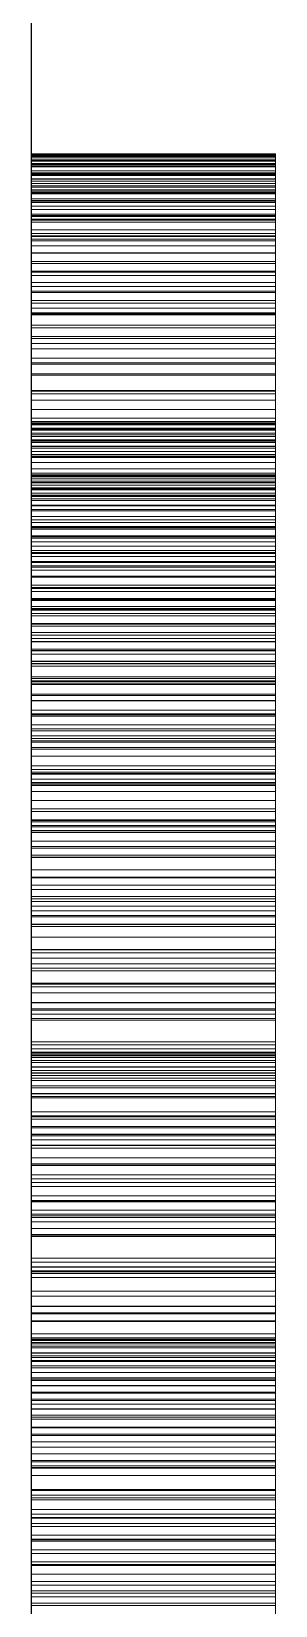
# Paper-space layout '01_三视图' of a CAD drawing. Header units: millimetres. Extents: x 8 to 451, y 8 to 289.
# Drawn here: x 20 to 20.4, y 187.825 to 190.4 of the extents above; entities that cross this region are included whole.
import ezdxf

# ---------------------------------------------------------------- set-up
doc = ezdxf.new("R2010")
doc.units = ezdxf.units.MM
doc.linetypes.add('WP_HIDDEN', pattern=[2.3, 1.5, -0.8])
doc.layers.add('HIDDEN', color=7, linetype='WP_HIDDEN', lineweight=13)
doc.layers.add('VISIBLE', color=7, linetype='CONTINUOUS', lineweight=25)

psp = doc.layouts.new('01_三视图')

# ---------------------------------------------------------------- linework, layer by layer
at = {"layer": 'HIDDEN'}
for points in [[(20, 190.2), (20, 190.1987)], [(20, 190.1988), (20, 190.2)], [(20, 190.2), (20, 190.1978)], [(20, 190.1961), (20, 190.2)], [(20, 190.2), (20.4, 190.2)], [(20, 190.195), (20, 190.1988)], [(20, 190.1988), (20.4, 190.1988)], [(20, 190.1987), (20, 190.1946)], [(20, 190.1987), (20.4, 190.1987)], [(20, 190.1978), (20, 190.1913)], [(20, 190.1978), (20.4, 190.1978)], [(20, 190.1842), (20, 190.1961)], [(20, 190.1961), (20.4, 190.1961)], [(20, 190.1888), (20, 190.195)], [(20, 190.195), (20.4, 190.195)], [(20, 190.1946), (20, 190.1879)], [(20, 190.1946), (20.4, 190.1946)], [(20, 190.1913), (20, 190.1804)], [(20, 190.1913), (20.4, 190.1913)], [(20, 190.1801), (20, 190.1888)], [(20, 190.1888), (20.4, 190.1888)], [(20, 190.1879), (20, 190.1785)], [(20, 190.1879), (20.4, 190.1879)], [(20.4, 190.1987), (20.4, 190.2)], [(20.4, 190.2), (20.4, 190.1988)], [(20.4, 190.2), (20.4, 190.1961)], [(20.4, 190.1978), (20.4, 190.2)], [(20.4, 190.1988), (20.4, 190.195)], [(20.4, 190.1946), (20.4, 190.1987)], [(20.4, 190.1913), (20.4, 190.1978)], [(20.4, 190.1961), (20.4, 190.1842)], [(20.4, 190.195), (20.4, 190.1888)], [(20.4, 190.1879), (20.4, 190.1946)], [(20.4, 190.1804), (20.4, 190.1913)], [(20.4, 190.1888), (20.4, 190.1801)], [(20.4, 190.1785), (20.4, 190.1879)], [(20, 190.1645), (20, 190.1842)], [(20, 190.1842), (20.4, 190.1842)], [(20, 190.1824), (20, 187.3901)], [(20, 190.1824), (20, 185.8735)], [(20, 187.4136), (20, 190.1824)], [(20, 190.1824), (20, 188.0015)], [(20, 187.2725), (20, 190.1824)], [(20, 190.1824), (20, 187.3578)], [(20, 190.1824), (20, 190.1798)], [(20, 190.1824), (20, 190.1785)], [(20, 190.1824), (20.4, 190.1824)], [(20, 190.1804), (20, 190.1651)], [(20, 190.1804), (20.4, 190.1804)], [(20, 190.1689), (20, 190.1801)], [(20, 190.1801), (20.4, 190.1801)], [(20, 190.1798), (20, 190.1721)], [(20, 190.1798), (20.4, 190.1798)], [(20, 190.1785), (20, 190.1664)], [(20, 190.1785), (20, 190.1669)], [(20, 190.1785), (20.4, 190.1785)], [(20, 190.1721), (20, 190.1592)], [(20, 190.1721), (20.4, 190.1721)], [(20, 190.1552), (20, 190.1689)], [(20, 190.1689), (20.4, 190.1689)], [(20, 190.1669), (20, 190.1583)], [(20, 190.1669), (20.4, 190.1669)], [(20, 190.1664), (20, 190.1516)], [(20, 190.1664), (20.4, 190.1664)], [(20, 190.1651), (20, 190.1455)], [(20, 190.1651), (20.4, 190.1651)], [(20, 190.1368), (20, 190.1645)], [(20, 190.1645), (20.4, 190.1645)], [(20.4, 190.1842), (20.4, 190.1645)], [(20.4, 190.1824), (20.4, 187.3901)], [(20.4, 190.1824), (20.4, 185.8735)], [(20.4, 187.3578), (20.4, 190.1824)], [(20.4, 190.1824), (20.4, 187.4136)], [(20.4, 190.1824), (20.4, 187.2725)], [(20.4, 188.0015), (20.4, 190.1824)], [(20.4, 190.1798), (20.4, 190.1824)], [(20.4, 190.1785), (20.4, 190.1824)], [(20.4, 190.1651), (20.4, 190.1804)], [(20.4, 190.1801), (20.4, 190.1689)], [(20.4, 190.1721), (20.4, 190.1798)], [(20.4, 190.1664), (20.4, 190.1785)], [(20.4, 190.1669), (20.4, 190.1785)], [(20.4, 190.1592), (20.4, 190.1721)], [(20.4, 190.1689), (20.4, 190.1552)], [(20.4, 190.1583), (20.4, 190.1669)], [(20.4, 190.1516), (20.4, 190.1664)], [(20.4, 190.1455), (20.4, 190.1651)], [(20.4, 190.1645), (20.4, 190.1368)], [(20, 190.1592), (20, 190.1412)], [(20, 190.1592), (20.4, 190.1592)], [(20, 190.1583), (20, 190.1476)], [(20, 190.1583), (20.4, 190.1583)], [(20, 190.139), (20, 190.1552)], [(20, 190.1552), (20.4, 190.1552)], [(20, 190.1516), (20, 190.1342)], [(20, 190.1516), (20.4, 190.1516)], [(20, 190.1476), (20, 190.1351)], [(20, 190.1476), (20.4, 190.1476)], [(20, 190.1455), (20, 190.1215)], [(20, 190.1455), (20.4, 190.1455)], [(20, 190.1412), (20, 190.1265)], [(20, 190.1412), (20.4, 190.1412)], [(20, 190.1203), (20, 190.139)], [(20, 190.139), (20.4, 190.139)], [(20, 190.1013), (20, 190.1368)], [(20, 190.1368), (20.4, 190.1368)], [(20, 190.1351), (20, 190.1206)], [(20, 190.1351), (20.4, 190.1351)], [(20.4, 190.1412), (20.4, 190.1592)], [(20.4, 190.1476), (20.4, 190.1583)], [(20.4, 190.1552), (20.4, 190.139)], [(20.4, 190.1342), (20.4, 190.1516)], [(20.4, 190.1351), (20.4, 190.1476)], [(20.4, 190.1215), (20.4, 190.1455)], [(20.4, 190.1265), (20.4, 190.1412)], [(20.4, 190.139), (20.4, 190.1203)], [(20.4, 190.1368), (20.4, 190.1013)], [(20.4, 190.1206), (20.4, 190.1351)], [(20, 190.1342), (20, 190.114)], [(20, 190.1342), (20.4, 190.1342)], [(20, 190.1265), (20, 190.1088)], [(20, 190.1265), (20.4, 190.1265)], [(20, 190.1236), (20, 189.618)], [(20, 187.9104), (20, 190.1236)], [(20, 190.1236), (20.4, 190.1236)], [(20, 190.1215), (20, 190.0931)], [(20, 190.1215), (20.4, 190.1215)], [(20, 190.1206), (20, 190.0972)], [(20, 190.1206), (20.4, 190.1206)], [(20, 190.0991), (20, 190.1203)], [(20, 190.1203), (20.4, 190.1203)], [(20, 190.114), (20, 190.0912)], [(20, 190.114), (20.4, 190.114)], [(20.4, 190.114), (20.4, 190.1342)], [(20.4, 190.1088), (20.4, 190.1265)], [(20.4, 190.1236), (20.4, 187.9104)], [(20.4, 189.618), (20.4, 190.1236)], [(20.4, 190.0931), (20.4, 190.1215)], [(20.4, 190.0972), (20.4, 190.1206)], [(20.4, 190.1203), (20.4, 190.0991)], [(20.4, 190.0912), (20.4, 190.114)], [(20, 190.1088), (20, 190.0881)], [(20, 190.1088), (20.4, 190.1088)], [(20, 190.0578), (20, 190.1013)], [(20, 190.1013), (20.4, 190.1013)], [(20, 190.0754), (20, 190.0991)], [(20, 190.0991), (20.4, 190.0991)], [(20, 190.0972), (20, 190.0694)], [(20, 190.0972), (20.4, 190.0972)], [(20, 190.0931), (20, 190.0604)], [(20, 190.0931), (20.4, 190.0931)], [(20, 190.0912), (20, 190.0657)], [(20, 190.0912), (20.4, 190.0912)], [(20, 190.0881), (20, 190.0644)], [(20, 190.0881), (20.4, 190.0881)], [(20.4, 190.0881), (20.4, 190.1088)], [(20.4, 190.1013), (20.4, 190.0578)], [(20.4, 190.0991), (20.4, 190.0754)], [(20.4, 190.0694), (20.4, 190.0972)], [(20.4, 190.0604), (20.4, 190.0931)], [(20.4, 190.0657), (20.4, 190.0912)], [(20.4, 190.0644), (20.4, 190.0881)], [(20, 190.0493), (20, 190.0754)], [(20, 190.0754), (20.4, 190.0754)], [(20, 190.0694), (20, 190.0373)], [(20, 190.0694), (20.4, 190.0694)], [(20, 190.0657), (20, 190.0375)], [(20, 190.0657), (20.4, 190.0657)], [(20, 190.0644), (20, 190.0378)], [(20, 190.0644), (20.4, 190.0644)], [(20, 190.0604), (20, 190.0236)], [(20, 190.0604), (20.4, 190.0604)], [(20, 190.0065), (20, 190.0578)], [(20, 190.0578), (20.4, 190.0578)], [(20.4, 190.0754), (20.4, 190.0493)], [(20.4, 190.0373), (20.4, 190.0694)], [(20.4, 190.0375), (20.4, 190.0657)], [(20.4, 190.0378), (20.4, 190.0644)], [(20.4, 190.0236), (20.4, 190.0604)], [(20.4, 190.0578), (20.4, 190.0065)], [(20, 190.0206), (20, 190.0493)], [(20, 190.0493), (20.4, 190.0493)], [(20, 190.0378), (20, 190.0081)], [(20, 190.0378), (20.4, 190.0378)], [(20, 190.0375), (20, 190.0066)], [(20, 190.0375), (20.4, 190.0375)], [(20, 190.0373), (20, 190.0009)], [(20, 190.0373), (20.4, 190.0373)], [(20.4, 190.0493), (20.4, 190.0206)], [(20.4, 190.0081), (20.4, 190.0378)], [(20.4, 190.0066), (20.4, 190.0375)], [(20.4, 190.0009), (20.4, 190.0373)], [(20, 190.0236), (20, 189.9829)], [(20, 190.0236), (20.4, 190.0236)], [(20, 189.9895), (20, 190.0206)], [(20, 190.0206), (20.4, 190.0206)], [(20, 190.0081), (20, 189.9755)], [(20, 190.0081), (20.4, 190.0081)], [(20, 190.0066), (20, 189.973)], [(20, 190.0066), (20.4, 190.0066)], [(20, 189.9472), (20, 190.0065)], [(20, 190.0065), (20.4, 190.0065)], [(20.4, 189.9829), (20.4, 190.0236)], [(20.4, 190.0206), (20.4, 189.9895)], [(20.4, 189.9755), (20.4, 190.0081)], [(20.4, 189.973), (20.4, 190.0066)], [(20.4, 190.0065), (20.4, 189.9472)], [(20, 190.0009), (20, 189.9601)], [(20, 190.0009), (20.4, 190.0009)], [(20, 189.9558), (20, 189.9895)], [(20, 189.9895), (20.4, 189.9895)], [(20, 189.9829), (20, 189.9383)], [(20, 189.9829), (20.4, 189.9829)], [(20.4, 189.9601), (20.4, 190.0009)], [(20.4, 189.9895), (20.4, 189.9558)], [(20.4, 189.9383), (20.4, 189.9829)], [(20, 189.9755), (20, 189.9399)], [(20, 189.9755), (20.4, 189.9755)], [(20, 189.973), (20, 189.9367)], [(20, 189.973), (20.4, 189.973)], [(20, 189.9601), (20, 189.9151)], [(20, 189.9601), (20.4, 189.9601)], [(20, 189.9197), (20, 189.9558)], [(20, 189.9558), (20.4, 189.9558)], [(20.4, 189.9399), (20.4, 189.9755)], [(20.4, 189.9367), (20.4, 189.973)], [(20.4, 189.9151), (20.4, 189.9601)], [(20.4, 189.9558), (20.4, 189.9197)], [(20, 189.8807), (20, 189.9472)], [(20, 189.9472), (20.4, 189.9472)], [(20, 189.9399), (20, 189.9009)], [(20, 189.9399), (20.4, 189.9399)], [(20, 189.9383), (20, 189.8899)], [(20, 189.9383), (20.4, 189.9383)], [(20, 189.9367), (20, 189.8978)], [(20, 189.9367), (20.4, 189.9367)], [(20.4, 189.9472), (20.4, 189.8807)], [(20.4, 189.9009), (20.4, 189.9399)], [(20.4, 189.8899), (20.4, 189.9383)], [(20.4, 189.8978), (20.4, 189.9367)], [(20, 189.8811), (20, 189.9197)], [(20, 189.9197), (20.4, 189.9197)], [(20, 189.9151), (20, 189.8657)], [(20, 189.9151), (20.4, 189.9151)], [(20.4, 189.9197), (20.4, 189.8811)], [(20.4, 189.8657), (20.4, 189.9151)], [(20, 189.9009), (20, 189.8582)], [(20, 189.9009), (20.4, 189.9009)], [(20, 189.8978), (20, 189.8561)], [(20, 189.8978), (20.4, 189.8978)], [(20, 189.8899), (20, 189.8377)], [(20, 189.8899), (20.4, 189.8899)], [(20, 189.8401), (20, 189.8811)], [(20, 189.8811), (20.4, 189.8811)], [(20, 189.8075), (20, 189.8807)], [(20, 189.8807), (20.4, 189.8807)], [(20.4, 189.8582), (20.4, 189.9009)], [(20.4, 189.8561), (20.4, 189.8978)], [(20.4, 189.8377), (20.4, 189.8899)], [(20.4, 189.8811), (20.4, 189.8401)], [(20.4, 189.8807), (20.4, 189.8075)], [(20, 189.8657), (20, 189.812)], [(20, 189.8657), (20.4, 189.8657)], [(20, 189.8582), (20, 189.8118)], [(20, 189.8582), (20.4, 189.8582)], [(20, 189.8561), (20, 189.8125)], [(20, 189.8561), (20.4, 189.8561)], [(20.4, 189.812), (20.4, 189.8657)], [(20.4, 189.8118), (20.4, 189.8582)], [(20.4, 189.8125), (20.4, 189.8561)], [(20, 189.7968), (20, 189.8401)], [(20, 189.8401), (20.4, 189.8401)], [(20, 189.8377), (20, 189.7815)], [(20, 189.8377), (20.4, 189.8377)], [(20.4, 189.8401), (20.4, 189.7968)], [(20.4, 189.7815), (20.4, 189.8377)], [(20, 189.8125), (20, 189.7676)], [(20, 189.8125), (20.4, 189.8125)], [(20, 189.812), (20, 189.7375)], [(20, 189.812), (20.4, 189.812)], [(20, 189.8118), (20, 189.7617)], [(20, 189.8118), (20.4, 189.8118)], [(20, 189.7277), (20, 189.8075)], [(20, 189.8075), (20.4, 189.8075)], [(20.4, 189.7676), (20.4, 189.8125)], [(20.4, 189.7375), (20.4, 189.812)], [(20.4, 189.7617), (20.4, 189.8118)], [(20.4, 189.8075), (20.4, 189.7277)], [(20, 189.7513), (20, 189.7968)], [(20, 189.7968), (20.4, 189.7968)], [(20, 189.7815), (20, 189.7216)], [(20, 189.7815), (20.4, 189.7815)], [(20.4, 189.7968), (20.4, 189.7513)], [(20.4, 189.7216), (20.4, 189.7815)], [(20, 189.7676), (20, 189.7214)], [(20, 189.7676), (20.4, 189.7676)], [(20, 189.7621), (20, 189.7585)], [(20, 189.7587), (20, 189.7621)], [(20, 189.7621), (20.4, 189.7621)], [(20, 189.7621), (20, 189.7609)], [(20, 189.7607), (20, 189.7621)], [(20, 189.7617), (20, 189.7078)], [(20, 189.7617), (20.4, 189.7617)], [(20, 189.7609), (20, 189.7572)], [(20, 189.7609), (20.4, 189.7609)], [(20, 189.7607), (20.4, 189.7607)], [(20, 189.7566), (20, 189.7607)], [(20, 189.7486), (20, 189.7587)], [(20, 189.7587), (20.4, 189.7587)], [(20, 189.7585), (20, 189.7477)], [(20, 189.7585), (20.4, 189.7585)], [(20, 189.7572), (20, 189.7512)], [(20, 189.7572), (20.4, 189.7572)], [(20, 189.7566), (20.4, 189.7566)], [(20, 189.7498), (20, 189.7566)], [(20, 189.7035), (20, 189.7513)], [(20, 189.7513), (20.4, 189.7513)], [(20, 189.7512), (20, 189.7428)], [(20, 189.7512), (20.4, 189.7512)], [(20, 189.7498), (20.4, 189.7498)], [(20, 189.7402), (20, 189.7498)], [(20.4, 189.7214), (20.4, 189.7676)], [(20.4, 189.7621), (20.4, 189.7587)], [(20.4, 189.7585), (20.4, 189.7621)], [(20.4, 189.7609), (20.4, 189.7621)], [(20.4, 189.7621), (20.4, 189.7607)], [(20.4, 189.7078), (20.4, 189.7617)], [(20.4, 189.7572), (20.4, 189.7609)], [(20.4, 189.7607), (20.4, 189.7566)], [(20.4, 189.7587), (20.4, 189.7486)], [(20.4, 189.7477), (20.4, 189.7585)], [(20.4, 189.7512), (20.4, 189.7572)], [(20.4, 189.7566), (20.4, 189.7498)], [(20.4, 189.7513), (20.4, 189.7035)], [(20.4, 189.7428), (20.4, 189.7512)], [(20.4, 189.7498), (20.4, 189.7402)], [(20, 189.7317), (20, 189.7486)], [(20, 189.7486), (20.4, 189.7486)], [(20, 189.7477), (20, 189.7298)], [(20, 189.7477), (20.4, 189.7477)], [(20, 189.7428), (20, 189.7319)], [(20, 189.7428), (20.4, 189.7428)], [(20, 189.7402), (20.4, 189.7402)], [(20, 189.7279), (20, 189.7402)], [(20, 189.7375), (20, 189.658)], [(20, 189.7375), (20.4, 189.7375)], [(20, 189.7319), (20, 189.7187)], [(20, 189.7319), (20.4, 189.7319)], [(20, 189.708), (20, 189.7317)], [(20, 189.7317), (20.4, 189.7317)], [(20, 189.7298), (20, 189.7047)], [(20, 189.7298), (20.4, 189.7298)], [(20, 189.7279), (20.4, 189.7279)], [(20, 189.7129), (20, 189.7279)], [(20, 189.6412), (20, 189.7277)], [(20, 189.7277), (20.4, 189.7277)], [(20.4, 189.7486), (20.4, 189.7317)], [(20.4, 189.7298), (20.4, 189.7477)], [(20.4, 189.7319), (20.4, 189.7428)], [(20.4, 189.7402), (20.4, 189.7279)], [(20.4, 189.658), (20.4, 189.7375)], [(20.4, 189.7187), (20.4, 189.7319)], [(20.4, 189.7317), (20.4, 189.708)], [(20.4, 189.7047), (20.4, 189.7298)], [(20.4, 189.7279), (20.4, 189.7129)], [(20.4, 189.7277), (20.4, 189.6412)], [(20, 189.7216), (20, 189.6577)], [(20, 189.7216), (20.4, 189.7216)], [(20, 189.7214), (20, 189.6739)], [(20, 189.7214), (20.4, 189.7214)], [(20, 189.7187), (20, 189.703)], [(20, 189.7187), (20.4, 189.7187)], [(20, 189.7129), (20.4, 189.7129)], [(20, 189.6951), (20, 189.7129)], [(20, 189.6777), (20, 189.708)], [(20, 189.708), (20.4, 189.708)], [(20, 189.7078), (20, 189.6503)], [(20, 189.7078), (20.4, 189.7078)], [(20, 189.7047), (20, 189.6725)], [(20, 189.7047), (20.4, 189.7047)], [(20, 189.6535), (20, 189.7035)], [(20, 189.7035), (20.4, 189.7035)], [(20, 189.703), (20, 189.6849)], [(20, 189.703), (20.4, 189.703)], [(20.4, 189.6577), (20.4, 189.7216)], [(20.4, 189.6739), (20.4, 189.7214)], [(20.4, 189.703), (20.4, 189.7187)], [(20.4, 189.7129), (20.4, 189.6951)], [(20.4, 189.708), (20.4, 189.6777)], [(20.4, 189.6503), (20.4, 189.7078)], [(20.4, 189.6725), (20.4, 189.7047)], [(20.4, 189.7035), (20.4, 189.6535)], [(20.4, 189.6849), (20.4, 189.703)], [(20, 189.6951), (20.4, 189.6951)], [(20, 189.6746), (20, 189.6951)], [(20, 189.6849), (20, 189.6644)], [(20, 189.6849), (20.4, 189.6849)], [(20, 189.6405), (20, 189.6777)], [(20, 189.6777), (20.4, 189.6777)], [(20, 189.6746), (20.4, 189.6746)], [(20, 189.6514), (20, 189.6746)], [(20, 189.6739), (20, 189.6251)], [(20, 189.6739), (20.4, 189.6739)], [(20, 189.6739), (20, 188.1337)], [(20, 189.6715), (20, 189.6739)], [(20, 189.6739), (20, 186.382)], [(20, 189.6725), (20, 189.6739)], [(20, 189.6725), (20, 189.6331)], [(20, 189.6725), (20.4, 189.6725)], [(20, 189.6684), (20, 189.6725)], [(20, 189.6715), (20.4, 189.6715)], [(20, 189.6643), (20, 189.6715)], [(20.4, 189.6951), (20.4, 189.6746)], [(20.4, 189.6644), (20.4, 189.6849)], [(20.4, 189.6777), (20.4, 189.6405)], [(20.4, 189.6746), (20.4, 189.6514)], [(20.4, 189.6251), (20.4, 189.6739)], [(20.4, 188.1337), (20.4, 189.6739)], [(20.4, 189.6739), (20.4, 189.6715)], [(20.4, 186.382), (20.4, 189.6739)], [(20.4, 189.6739), (20.4, 189.6725)], [(20.4, 189.6331), (20.4, 189.6725)], [(20.4, 189.6725), (20.4, 189.6684)], [(20.4, 189.6715), (20.4, 189.6643)], [(20, 189.6684), (20.4, 189.6684)], [(20, 189.6615), (20, 189.6684)], [(20, 189.6644), (20, 189.6415)], [(20, 189.6644), (20.4, 189.6644)], [(20, 189.6643), (20.4, 189.6643)], [(20, 189.6524), (20, 189.6643)], [(20, 189.6621), (20, 189.3873)], [(20, 189.4887), (20, 189.6621)], [(20, 189.6621), (20.4, 189.6621)], [(20, 189.6615), (20.4, 189.6615)], [(20, 189.6518), (20, 189.6615)], [(20, 189.658), (20, 189.5735)], [(20, 189.658), (20.4, 189.658)], [(20, 189.6577), (20, 189.5902)], [(20, 189.6577), (20.4, 189.6577)], [(20, 189.6012), (20, 189.6535)], [(20, 189.6535), (20.4, 189.6535)], [(20, 189.6524), (20.4, 189.6524)], [(20, 189.6446), (20, 189.6524)], [(20, 189.6518), (20.4, 189.6518)], [(20, 189.6394), (20, 189.6518)], [(20, 189.6514), (20.4, 189.6514)], [(20, 189.6254), (20, 189.6514)], [(20, 189.6503), (20, 189.589)], [(20, 189.6503), (20.4, 189.6503)], [(20.4, 189.6684), (20.4, 189.6615)], [(20.4, 189.6415), (20.4, 189.6644)], [(20.4, 189.6643), (20.4, 189.6524)], [(20.4, 189.3873), (20.4, 189.6621)], [(20.4, 189.6621), (20.4, 189.4887)], [(20.4, 189.6615), (20.4, 189.6518)], [(20.4, 189.5735), (20.4, 189.658)], [(20.4, 189.5902), (20.4, 189.6577)], [(20.4, 189.6535), (20.4, 189.6012)], [(20.4, 189.6524), (20.4, 189.6446)], [(20.4, 189.6518), (20.4, 189.6394)], [(20.4, 189.6514), (20.4, 189.6254)], [(20.4, 189.589), (20.4, 189.6503)], [(20, 189.6446), (20.4, 189.6446)], [(20, 189.6357), (20, 189.6446)], [(20, 189.6415), (20, 189.6162)], [(20, 189.6415), (20.4, 189.6415)], [(20, 189.548), (20, 189.6412)], [(20, 189.6412), (20.4, 189.6412)], [(20, 189.5967), (20, 189.6405)], [(20, 189.6405), (20.4, 189.6405)], [(20, 189.6394), (20.4, 189.6394)], [(20, 189.6243), (20, 189.6394)], [(20, 189.6357), (20.4, 189.6357)], [(20, 189.6182), (20, 189.6357)], [(20, 189.6331), (20, 189.5865)], [(20, 189.6331), (20.4, 189.6331)], [(20, 189.6254), (20.4, 189.6254)], [(20, 189.5967), (20, 189.6254)], [(20, 189.6251), (20, 189.5751)], [(20, 189.6251), (20.4, 189.6251)], [(20, 189.6243), (20.4, 189.6243)], [(20, 189.6064), (20, 189.6243)], [(20.4, 189.6446), (20.4, 189.6357)], [(20.4, 189.6162), (20.4, 189.6415)], [(20.4, 189.6412), (20.4, 189.548)], [(20.4, 189.6405), (20.4, 189.5967)], [(20.4, 189.6394), (20.4, 189.6243)], [(20.4, 189.6357), (20.4, 189.6182)], [(20.4, 189.5865), (20.4, 189.6331)], [(20.4, 189.6254), (20.4, 189.5967)], [(20.4, 189.5751), (20.4, 189.6251)], [(20.4, 189.6243), (20.4, 189.6064)], [(20, 189.6182), (20.4, 189.6182)], [(20, 189.5966), (20, 189.6182)], [(20, 189.618), (20, 188.46)], [(20, 189.618), (20.4, 189.618)], [(20, 189.6162), (20, 189.5885)], [(20, 189.6162), (20.4, 189.6162)], [(20, 189.6064), (20.4, 189.6064)], [(20, 189.5857), (20, 189.6064)], [(20, 189.5466), (20, 189.6012)], [(20, 189.6012), (20.4, 189.6012)], [(20, 189.546), (20, 189.5967)], [(20, 189.5967), (20.4, 189.5967)], [(20, 189.5967), (20.4, 189.5967)], [(20, 189.5653), (20, 189.5967)], [(20, 189.5966), (20.4, 189.5966)], [(20, 189.571), (20, 189.5966)], [(20.4, 189.6182), (20.4, 189.5966)], [(20.4, 188.46), (20.4, 189.618)], [(20.4, 189.5885), (20.4, 189.6162)], [(20.4, 189.6064), (20.4, 189.5857)], [(20.4, 189.6012), (20.4, 189.5466)], [(20.4, 189.5967), (20.4, 189.546)], [(20.4, 189.5967), (20.4, 189.5653)], [(20.4, 189.5966), (20.4, 189.571)], [(20, 189.5902), (20, 189.519)], [(20, 189.5902), (20.4, 189.5902)], [(20, 189.589), (20, 189.524)], [(20, 189.589), (20.4, 189.589)], [(20, 189.5885), (20, 189.5583)], [(20, 189.5885), (20.4, 189.5885)], [(20, 189.5865), (20, 189.5328)], [(20, 189.5865), (20.4, 189.5865)], [(20, 189.5857), (20.4, 189.5857)], [(20, 189.5511), (20, 189.5857)], [(20, 189.5751), (20, 189.5237)], [(20, 189.5751), (20.4, 189.5751)], [(20, 189.5735), (20, 189.4839)], [(20, 189.5735), (20.4, 189.5735)], [(20, 189.571), (20.4, 189.571)], [(20, 189.5412), (20, 189.571)], [(20.4, 189.519), (20.4, 189.5902)], [(20.4, 189.524), (20.4, 189.589)], [(20.4, 189.5583), (20.4, 189.5885)], [(20.4, 189.5328), (20.4, 189.5865)], [(20.4, 189.5857), (20.4, 189.5511)], [(20.4, 189.5237), (20.4, 189.5751)], [(20.4, 189.4839), (20.4, 189.5735)], [(20.4, 189.571), (20.4, 189.5412)], [(20, 189.5653), (20.4, 189.5653)], [(20, 189.5312), (20, 189.5653)], [(20, 189.5583), (20, 189.5258)], [(20, 189.5583), (20.4, 189.5583)], [(20, 189.5511), (20.4, 189.5511)], [(20, 189.509), (20, 189.5511)], [(20, 189.4482), (20, 189.548)], [(20, 189.548), (20.4, 189.548)], [(20, 189.4898), (20, 189.5466)], [(20, 189.5466), (20.4, 189.5466)], [(20, 189.4905), (20, 189.546)], [(20, 189.546), (20.4, 189.546)], [(20.4, 189.5653), (20.4, 189.5312)], [(20.4, 189.5258), (20.4, 189.5583)], [(20.4, 189.5511), (20.4, 189.509)], [(20.4, 189.548), (20.4, 189.4482)], [(20.4, 189.5466), (20.4, 189.4898)], [(20.4, 189.546), (20.4, 189.4905)], [(20, 189.5412), (20.4, 189.5412)], [(20, 189.5074), (20, 189.5412)], [(20, 189.5328), (20, 189.4727)], [(20, 189.5328), (20.4, 189.5328)], [(20, 189.5312), (20.4, 189.5312)], [(20, 189.4943), (20, 189.5312)], [(20, 189.5258), (20, 189.4534)], [(20, 189.5258), (20.4, 189.5258)], [(20, 189.524), (20, 189.4563)], [(20, 189.524), (20.4, 189.524)], [(20, 189.5237), (20, 189.4711)], [(20, 189.5237), (20.4, 189.5237)], [(20, 189.519), (20, 189.4443)], [(20, 189.519), (20.4, 189.519)], [(20.4, 189.5412), (20.4, 189.5074)], [(20.4, 189.4727), (20.4, 189.5328)], [(20.4, 189.5312), (20.4, 189.4943)], [(20.4, 189.4534), (20.4, 189.5258)], [(20.4, 189.4563), (20.4, 189.524)], [(20.4, 189.4711), (20.4, 189.5237)], [(20.4, 189.4443), (20.4, 189.519)], [(20, 189.509), (20.4, 189.509)], [(20, 189.4594), (20, 189.509)], [(20, 189.5074), (20.4, 189.5074)], [(20, 189.4695), (20, 189.5074)], [(20, 189.4943), (20.4, 189.4943)], [(20, 189.4546), (20, 189.4943)], [(20.4, 189.509), (20.4, 189.4594)], [(20.4, 189.5074), (20.4, 189.4695)], [(20.4, 189.4943), (20.4, 189.4546)], [(20, 189.4319), (20, 189.4905)], [(20, 189.4905), (20.4, 189.4905)], [(20, 189.4307), (20, 189.4898)], [(20, 189.4898), (20.4, 189.4898)], [(20, 189.1566), (20, 189.4887)], [(20, 189.4887), (20.4, 189.4887)], [(20, 189.4839), (20, 189.3894)], [(20, 189.4839), (20.4, 189.4839)], [(20, 189.4727), (20, 189.4071)], [(20, 189.4727), (20.4, 189.4727)], [(20, 189.4711), (20, 189.4172)], [(20, 189.4711), (20.4, 189.4711)], [(20, 189.4695), (20.4, 189.4695)], [(20, 189.4275), (20, 189.4695)], [(20.4, 189.4905), (20.4, 189.4319)], [(20.4, 189.4898), (20.4, 189.4307)], [(20.4, 189.4887), (20.4, 189.1566)], [(20.4, 189.3894), (20.4, 189.4839)], [(20.4, 189.4071), (20.4, 189.4727)], [(20.4, 189.4172), (20.4, 189.4711)], [(20.4, 189.4695), (20.4, 189.4275)], [(20, 189.4594), (20.4, 189.4594)], [(20, 189.4024), (20, 189.4594)], [(20, 189.4563), (20, 189.3869)], [(20, 189.4563), (20.4, 189.4563)], [(20, 189.4546), (20.4, 189.4546)], [(20, 189.4123), (20, 189.4546)], [(20, 189.4534), (20, 189.4016)], [(20, 189.4534), (20.4, 189.4534)], [(20, 189.3417), (20, 189.4482)], [(20, 189.4482), (20.4, 189.4482)], [(20, 189.4443), (20, 189.366)], [(20, 189.4443), (20.4, 189.4443)], [(20.4, 189.4594), (20.4, 189.4024)], [(20.4, 189.3869), (20.4, 189.4563)], [(20.4, 189.4546), (20.4, 189.4123)], [(20.4, 189.4016), (20.4, 189.4534)], [(20.4, 189.4482), (20.4, 189.3417)], [(20.4, 189.366), (20.4, 189.4443)], [(20, 189.3702), (20, 189.4319)], [(20, 189.4319), (20.4, 189.4319)], [(20, 189.3694), (20, 189.4307)], [(20, 189.4307), (20.4, 189.4307)], [(20, 189.4275), (20.4, 189.4275)], [(20, 189.3814), (20, 189.4275)], [(20, 189.4172), (20, 189.362)], [(20, 189.4172), (20.4, 189.4172)], [(20.4, 189.4319), (20.4, 189.3702)], [(20.4, 189.4307), (20.4, 189.3694)], [(20.4, 189.4275), (20.4, 189.3814)], [(20.4, 189.362), (20.4, 189.4172)], [(20, 189.4123), (20.4, 189.4123)], [(20, 189.3658), (20, 189.4123)], [(20, 189.4071), (20, 189.3361)], [(20, 189.4071), (20.4, 189.4071)], [(20, 189.4024), (20.4, 189.4024)], [(20, 189.3378), (20, 189.4024)], [(20, 189.4016), (20, 189.3446)], [(20, 189.4016), (20.4, 189.4016)], [(20, 189.3894), (20, 189.2899)], [(20, 189.3894), (20.4, 189.3894)], [(20.4, 189.4123), (20.4, 189.3658)], [(20.4, 189.3361), (20.4, 189.4071)], [(20.4, 189.4024), (20.4, 189.3378)], [(20.4, 189.3446), (20.4, 189.4016)], [(20.4, 189.2899), (20.4, 189.3894)], [(20, 189.3873), (20, 189.1566)], [(20, 189.3873), (20.4, 189.3873)], [(20, 189.3869), (20, 189.3159)], [(20, 189.3869), (20.4, 189.3869)], [(20, 189.3814), (20.4, 189.3814)], [(20, 189.3321), (20, 189.3814)], [(20, 189.3054), (20, 189.3702)], [(20, 189.3702), (20.4, 189.3702)], [(20, 189.3058), (20, 189.3694)], [(20, 189.3694), (20.4, 189.3694)], [(20, 189.366), (20, 189.2841)], [(20, 189.366), (20.4, 189.366)], [(20, 189.3658), (20.4, 189.3658)], [(20, 189.3137), (20, 189.3658)], [(20.4, 189.1566), (20.4, 189.3873)], [(20.4, 189.3159), (20.4, 189.3869)], [(20.4, 189.3814), (20.4, 189.3321)], [(20.4, 189.3702), (20.4, 189.3054)], [(20.4, 189.3694), (20.4, 189.3058)], [(20.4, 189.2841), (20.4, 189.366)], [(20.4, 189.3658), (20.4, 189.3137)], [(20, 189.362), (20, 189.3055)], [(20, 189.362), (20.4, 189.362)], [(20, 189.3446), (20, 189.2823)], [(20, 189.3446), (20.4, 189.3446)], [(20, 189.2286), (20, 189.3417)], [(20, 189.3417), (20.4, 189.3417)], [(20, 189.3378), (20.4, 189.3378)], [(20, 189.2658), (20, 189.3378)], [(20.4, 189.3055), (20.4, 189.362)], [(20.4, 189.2823), (20.4, 189.3446)], [(20.4, 189.3417), (20.4, 189.2286)], [(20.4, 189.3378), (20.4, 189.2658)], [(20, 189.3361), (20, 189.2595)], [(20, 189.3361), (20.4, 189.3361)], [(20, 189.3329), (20, 187.3901)], [(20, 189.3329), (20.4, 189.3329)], [(20, 189.3321), (20.4, 189.3321)], [(20, 189.2803), (20, 189.3321)], [(20, 189.3159), (20, 189.2433)], [(20, 189.3159), (20.4, 189.3159)], [(20, 189.3137), (20.4, 189.3137)], [(20, 189.256), (20, 189.3137)], [(20.4, 189.2595), (20.4, 189.3361)], [(20.4, 187.3901), (20.4, 189.3329)], [(20.4, 189.3321), (20.4, 189.2803)], [(20.4, 189.2433), (20.4, 189.3159)], [(20.4, 189.3137), (20.4, 189.256)], [(20, 189.2399), (20, 189.3058)], [(20, 189.3058), (20.4, 189.3058)], [(20, 189.3055), (20, 189.2477)], [(20, 189.3055), (20.4, 189.3055)], [(20, 189.2375), (20, 189.3054)], [(20, 189.3054), (20.4, 189.3054)], [(20, 189.2899), (20, 189.1853)], [(20, 189.2899), (20.4, 189.2899)], [(20.4, 189.3058), (20.4, 189.2399)], [(20.4, 189.2477), (20.4, 189.3055)], [(20.4, 189.3054), (20.4, 189.2375)], [(20.4, 189.1853), (20.4, 189.2899)], [(20, 189.2841), (20, 189.1986)], [(20, 189.2841), (20.4, 189.2841)], [(20, 189.2823), (20, 189.2148)], [(20, 189.2823), (20.4, 189.2823)], [(20, 189.2803), (20.4, 189.2803)], [(20, 189.2261), (20, 189.2803)], [(20, 189.2658), (20.4, 189.2658)], [(20, 189.1863), (20, 189.2658)], [(20, 189.2595), (20, 189.1773)], [(20, 189.2595), (20.4, 189.2595)], [(20.4, 189.1986), (20.4, 189.2841)], [(20.4, 189.2148), (20.4, 189.2823)], [(20.4, 189.2803), (20.4, 189.2261)], [(20.4, 189.2658), (20.4, 189.1863)], [(20.4, 189.1773), (20.4, 189.2595)], [(20, 189.256), (20.4, 189.256)], [(20, 189.1928), (20, 189.256)], [(20, 189.2477), (20, 189.1886)], [(20, 189.2477), (20.4, 189.2477)], [(20, 189.2433), (20, 189.169)], [(20, 189.2433), (20.4, 189.2433)], [(20, 189.1718), (20, 189.2399)], [(20, 189.2399), (20.4, 189.2399)], [(20, 189.1666), (20, 189.2375)], [(20, 189.2375), (20.4, 189.2375)], [(20.4, 189.256), (20.4, 189.1928)], [(20.4, 189.1886), (20.4, 189.2477)], [(20.4, 189.169), (20.4, 189.2433)], [(20.4, 189.2399), (20.4, 189.1718)], [(20.4, 189.2375), (20.4, 189.1666)], [(20, 189.1075), (20, 189.2286)], [(20, 189.2286), (20.4, 189.2286)], [(20, 189.2261), (20.4, 189.2261)], [(20, 189.1694), (20, 189.2261)], [(20, 189.2148), (20, 189.1421)], [(20, 189.2148), (20.4, 189.2148)], [(20.4, 189.2286), (20.4, 189.1075)], [(20.4, 189.2261), (20.4, 189.1694)], [(20.4, 189.1421), (20.4, 189.2148)], [(20, 189.1986), (20, 189.1096)], [(20, 189.1986), (20.4, 189.1986)], [(20, 189.1928), (20.4, 189.1928)], [(20, 189.1239), (20, 189.1928)], [(20, 189.1886), (20, 189.1283)], [(20, 189.1886), (20.4, 189.1886)], [(20, 189.1863), (20.4, 189.1863)], [(20, 189.0993), (20, 189.1863)], [(20, 189.1853), (20, 189.0758)], [(20, 189.1853), (20.4, 189.1853)], [(20.4, 189.1096), (20.4, 189.1986)], [(20.4, 189.1928), (20.4, 189.1239)], [(20.4, 189.1283), (20.4, 189.1886)], [(20.4, 189.1863), (20.4, 189.0993)], [(20.4, 189.0758), (20.4, 189.1853)], [(20, 189.1773), (20, 189.0897)], [(20, 189.1773), (20.4, 189.1773)], [(20, 189.1014), (20, 189.1718)], [(20, 189.1718), (20.4, 189.1718)], [(20, 189.1694), (20.4, 189.1694)], [(20, 189.1104), (20, 189.1694)], [(20, 189.169), (20, 189.093)], [(20, 189.169), (20.4, 189.169)], [(20, 189.0926), (20, 189.1666)], [(20, 189.1666), (20.4, 189.1666)], [(20, 189.1566), (20, 185.8735)], [(20, 189.1566), (20.4, 189.1566)], [(20.4, 189.0897), (20.4, 189.1773)], [(20.4, 189.1718), (20.4, 189.1014)], [(20.4, 189.1694), (20.4, 189.1104)], [(20.4, 189.093), (20.4, 189.169)], [(20.4, 189.1666), (20.4, 189.0926)], [(20.4, 185.8735), (20.4, 189.1566)], [(20, 189.1421), (20, 189.0642)], [(20, 189.1421), (20.4, 189.1421)], [(20.4, 189.0642), (20.4, 189.1421)], [(20, 189.1283), (20, 189.0667)], [(20, 189.1283), (20.4, 189.1283)], [(20, 189.1239), (20.4, 189.1239)], [(20, 189.0495), (20, 189.1239)], [(20, 189.1104), (20.4, 189.1104)], [(20, 189.0488), (20, 189.1104)], [(20, 189.1096), (20, 189.017)], [(20, 189.1096), (20.4, 189.1096)], [(20, 188.977), (20, 189.1075)], [(20, 189.1075), (20.4, 189.1075)], [(20.4, 189.0667), (20.4, 189.1283)], [(20.4, 189.1239), (20.4, 189.0495)], [(20.4, 189.1104), (20.4, 189.0488)], [(20.4, 189.017), (20.4, 189.1096)], [(20.4, 189.1075), (20.4, 188.977)], [(20, 189.0287), (20, 189.1014)], [(20, 189.1014), (20.4, 189.1014)], [(20, 189.0993), (20.4, 189.0993)], [(20, 189.0527), (20, 189.0993)], [(20, 189.093), (20, 189.0154)], [(20, 189.093), (20.4, 189.093)], [(20, 189.0155), (20, 189.0926)], [(20, 189.0926), (20.4, 189.0926)], [(20, 189.0897), (20, 188.9966)], [(20, 189.0897), (20.4, 189.0897)], [(20.4, 189.1014), (20.4, 189.0287)], [(20.4, 189.0993), (20.4, 189.0527)], [(20.4, 189.0154), (20.4, 189.093)], [(20.4, 189.0926), (20.4, 189.0155)], [(20.4, 188.9966), (20.4, 189.0897)], [(20, 189.0758), (20, 188.9617)], [(20, 189.0758), (20.4, 189.0758)], [(20, 189.0667), (20, 189.0037)], [(20, 189.0667), (20.4, 189.0667)], [(20, 189.0642), (20, 188.9811)], [(20, 189.0642), (20.4, 189.0642)], [(20.4, 188.9617), (20.4, 189.0758)], [(20.4, 189.0037), (20.4, 189.0667)], [(20.4, 188.9811), (20.4, 189.0642)], [(20, 189.0527), (20.4, 189.0527)], [(20, 189.0036), (20, 189.0527)], [(20, 189.0495), (20.4, 189.0495)], [(20, 188.9695), (20, 189.0495)], [(20, 189.0488), (20.4, 189.0488)], [(20, 188.9849), (20, 189.0488)], [(20, 188.9538), (20, 189.0287)], [(20, 189.0287), (20.4, 189.0287)], [(20.4, 189.0527), (20.4, 189.0036)], [(20.4, 189.0495), (20.4, 188.9695)], [(20.4, 189.0488), (20.4, 188.9849)], [(20.4, 189.0287), (20.4, 188.9538)], [(20, 189.017), (20, 188.9184)], [(20, 189.017), (20.4, 189.017)], [(20, 188.94), (20, 189.0155)], [(20, 189.0155), (20.4, 189.0155)], [(20, 189.0154), (20, 188.9361)], [(20, 189.0154), (20.4, 189.0154)], [(20, 189.0037), (20, 188.9392)], [(20, 189.0037), (20.4, 189.0037)], [(20, 189.0036), (20.4, 189.0036)], [(20, 188.9521), (20, 189.0036)], [(20.4, 188.9184), (20.4, 189.017)], [(20.4, 189.0155), (20.4, 188.94)], [(20.4, 188.9361), (20.4, 189.0154)], [(20.4, 188.9392), (20.4, 189.0037)], [(20.4, 189.0036), (20.4, 188.9521)], [(20, 188.9966), (20, 188.8979)], [(20, 188.9966), (20.4, 188.9966)], [(20, 188.9849), (20.4, 188.9849)], [(20, 188.9185), (20, 188.9849)], [(20, 188.9811), (20, 188.8928)], [(20, 188.9811), (20.4, 188.9811)], [(20, 188.8372), (20, 188.977)], [(20, 188.977), (20.4, 188.977)], [(20.4, 188.8979), (20.4, 188.9966)], [(20.4, 188.9849), (20.4, 188.9185)], [(20.4, 188.8928), (20.4, 188.9811)], [(20.4, 188.977), (20.4, 188.8372)], [(20, 188.9695), (20.4, 188.9695)], [(20, 188.884), (20, 188.9695)], [(20, 188.9617), (20, 188.8436)], [(20, 188.9617), (20.4, 188.9617)], [(20, 188.8979), (20, 188.9538)], [(20, 188.9538), (20.4, 188.9538)], [(20, 188.9521), (20.4, 188.9521)], [(20, 188.8982), (20, 188.9521)], [(20.4, 188.9695), (20.4, 188.884)], [(20.4, 188.8436), (20.4, 188.9617)], [(20.4, 188.9538), (20.4, 188.8979)], [(20.4, 188.9521), (20.4, 188.8982)], [(20, 188.8633), (20, 188.94)], [(20, 188.94), (20.4, 188.94)], [(20, 188.9392), (20, 188.875)], [(20, 188.9392), (20.4, 188.9392)], [(20, 188.9361), (20, 188.8681)], [(20, 188.9361), (20.4, 188.9361)], [(20.4, 188.94), (20.4, 188.8633)], [(20.4, 188.875), (20.4, 188.9392)], [(20.4, 188.8681), (20.4, 188.9361)], [(20, 188.9185), (20.4, 188.9185)], [(20, 188.8278), (20, 188.9185)], [(20, 188.9184), (20, 188.8117)], [(20, 188.9184), (20.4, 188.9184)], [(20.4, 188.9185), (20.4, 188.8278)], [(20.4, 188.8117), (20.4, 188.9184)], [(20, 188.8982), (20.4, 188.8982)], [(20, 188.8418), (20, 188.8982)], [(20, 188.8979), (20.4, 188.8979)], [(20, 188.8928), (20, 188.7992)], [(20, 188.8928), (20.4, 188.8928)], [(20, 188.884), (20.4, 188.884)], [(20, 188.7928), (20, 188.884)], [(20, 188.875), (20, 188.811)], [(20, 188.875), (20.4, 188.875)], [(20.4, 188.8982), (20.4, 188.8418)], [(20.4, 188.7992), (20.4, 188.8928)], [(20.4, 188.884), (20.4, 188.7928)], [(20.4, 188.811), (20.4, 188.875)], [(20, 188.8681), (20, 188.8014)], [(20, 188.8681), (20.4, 188.8681)], [(20, 188.7855), (20, 188.8633)], [(20, 188.8633), (20.4, 188.8633)], [(20.4, 188.8014), (20.4, 188.8681)], [(20.4, 188.8633), (20.4, 188.7855)], [(20, 188.8436), (20, 188.7216)], [(20, 188.8436), (20.4, 188.8436)], [(20, 188.8418), (20.4, 188.8418)], [(20, 188.783), (20, 188.8418)], [(20, 188.6881), (20, 188.8372)], [(20, 188.8372), (20.4, 188.8372)], [(20, 188.8278), (20.4, 188.8278)], [(20, 188.7423), (20, 188.8278)], [(20.4, 188.7216), (20.4, 188.8436)], [(20.4, 188.8418), (20.4, 188.783)], [(20.4, 188.8372), (20.4, 188.6881)], [(20.4, 188.8278), (20.4, 188.7423)], [(20, 188.8117), (20, 188.6967)], [(20, 188.8117), (20.4, 188.8117)], [(20, 188.811), (20, 188.7473)], [(20, 188.811), (20.4, 188.811)], [(20, 188.8014), (20, 188.736)], [(20, 188.8014), (20.4, 188.8014)], [(20, 188.7992), (20, 188.7005)], [(20, 188.7992), (20.4, 188.7992)], [(20.4, 188.6967), (20.4, 188.8117)], [(20.4, 188.7473), (20.4, 188.811)], [(20.4, 188.736), (20.4, 188.8014)], [(20.4, 188.7005), (20.4, 188.7992)], [(20, 188.7928), (20.4, 188.7928)], [(20, 188.6961), (20, 188.7928)], [(20, 188.7065), (20, 188.7855)], [(20, 188.7855), (20.4, 188.7855)], [(20, 188.783), (20.4, 188.783)], [(20, 188.658), (20, 188.783)], [(20.4, 188.7928), (20.4, 188.6961)], [(20.4, 188.7855), (20.4, 188.7065)], [(20.4, 188.783), (20.4, 188.658)], [(20, 188.7473), (20, 188.6839)], [(20, 188.7473), (20.4, 188.7473)], [(20.4, 188.6839), (20.4, 188.7473)], [(20, 188.7423), (20.4, 188.7423)], [(20, 188.6621), (20, 188.7423)], [(20, 188.736), (20, 188.6719)], [(20, 188.736), (20.4, 188.736)], [(20, 188.7304), (20, 188.7289)], [(20, 188.7262), (20, 188.7304)], [(20, 188.7304), (20.4, 188.7304)], [(20, 188.7289), (20, 188.7243)], [(20, 188.7289), (20.4, 188.7289)], [(20, 188.7135), (20, 188.7262)], [(20, 188.7262), (20.4, 188.7262)], [(20, 188.7243), (20, 188.7167)], [(20, 188.7243), (20.4, 188.7243)], [(20, 188.7216), (20, 188.5956)], [(20, 188.7216), (20.4, 188.7216)], [(20.4, 188.7423), (20.4, 188.6621)], [(20.4, 188.6719), (20.4, 188.736)], [(20.4, 188.7304), (20.4, 188.7262)], [(20.4, 188.7289), (20.4, 188.7304)], [(20.4, 188.7243), (20.4, 188.7289)], [(20.4, 188.7262), (20.4, 188.7135)], [(20.4, 188.7167), (20.4, 188.7243)], [(20.4, 188.5956), (20.4, 188.7216)], [(20, 188.7167), (20, 188.706)], [(20, 188.7167), (20.4, 188.7167)], [(20, 188.6924), (20, 188.7135)], [(20, 188.7135), (20.4, 188.7135)], [(20, 188.6264), (20, 188.7065)], [(20, 188.7065), (20.4, 188.7065)], [(20, 188.706), (20, 188.6922)], [(20, 188.706), (20.4, 188.706)], [(20, 188.7005), (20, 188.5965)], [(20, 188.7005), (20.4, 188.7005)], [(20, 188.6967), (20, 188.5735)], [(20, 188.6967), (20.4, 188.6967)], [(20, 188.6961), (20.4, 188.6961)], [(20, 188.5938), (20, 188.6961)], [(20.4, 188.706), (20.4, 188.7167)], [(20.4, 188.7135), (20.4, 188.6924)], [(20.4, 188.7065), (20.4, 188.6264)], [(20.4, 188.6922), (20.4, 188.706)], [(20.4, 188.5965), (20.4, 188.7005)], [(20.4, 188.5735), (20.4, 188.6967)], [(20.4, 188.6961), (20.4, 188.5938)], [(20, 188.6628), (20, 188.6924)], [(20, 188.6924), (20.4, 188.6924)], [(20, 188.6922), (20, 188.6754)], [(20, 188.6922), (20.4, 188.6922)], [(20, 188.5297), (20, 188.6881)], [(20, 188.6881), (20.4, 188.6881)], [(20, 188.6839), (20, 188.6207)], [(20, 188.6839), (20.4, 188.6839)], [(20, 188.6754), (20, 188.6556)], [(20, 188.6754), (20.4, 188.6754)], [(20, 188.6719), (20, 188.6091)], [(20, 188.6719), (20.4, 188.6719)], [(20.4, 188.6924), (20.4, 188.6628)], [(20.4, 188.6754), (20.4, 188.6922)], [(20.4, 188.6881), (20.4, 188.5297)], [(20.4, 188.6207), (20.4, 188.6839)], [(20.4, 188.6556), (20.4, 188.6754)], [(20.4, 188.6091), (20.4, 188.6719)], [(20, 188.6248), (20, 188.6628)], [(20, 188.6628), (20.4, 188.6628)], [(20, 188.6621), (20.4, 188.6621)], [(20, 188.5871), (20, 188.6621)], [(20, 188.658), (20.4, 188.658)], [(20, 188.5232), (20, 188.658)], [(20, 188.6556), (20, 188.6327)], [(20, 188.6556), (20.4, 188.6556)], [(20.4, 188.6628), (20.4, 188.6248)], [(20.4, 188.6621), (20.4, 188.5871)], [(20.4, 188.658), (20.4, 188.5232)], [(20.4, 188.6327), (20.4, 188.6556)], [(20, 188.6327), (20, 188.6067)], [(20, 188.6327), (20.4, 188.6327)], [(20, 188.5451), (20, 188.6264)], [(20, 188.6264), (20.4, 188.6264)], [(20, 188.5783), (20, 188.6248)], [(20, 188.6248), (20.4, 188.6248)], [(20, 188.6207), (20, 188.5579)], [(20, 188.6207), (20.4, 188.6207)], [(20.4, 188.6067), (20.4, 188.6327)], [(20.4, 188.6264), (20.4, 188.5451)], [(20.4, 188.6248), (20.4, 188.5783)], [(20.4, 188.5579), (20.4, 188.6207)], [(20, 188.6091), (20, 188.5477)], [(20, 188.6091), (20.4, 188.6091)], [(20, 188.6067), (20, 188.5777)], [(20, 188.6067), (20.4, 188.6067)], [(20, 188.5965), (20, 188.4874)], [(20, 188.5965), (20.4, 188.5965)], [(20, 188.5956), (20, 188.4655)], [(20, 188.5956), (20.4, 188.5956)], [(20, 188.5938), (20.4, 188.5938)], [(20, 188.4859), (20, 188.5938)], [(20.4, 188.5477), (20.4, 188.6091)], [(20.4, 188.5777), (20.4, 188.6067)], [(20.4, 188.4874), (20.4, 188.5965)], [(20.4, 188.4655), (20.4, 188.5956)], [(20.4, 188.5938), (20.4, 188.4859)], [(20, 188.5871), (20.4, 188.5871)], [(20, 188.5173), (20, 188.5871)], [(20, 188.5234), (20, 188.5783)], [(20, 188.5783), (20.4, 188.5783)], [(20, 188.5777), (20, 188.5456)], [(20, 188.5777), (20.4, 188.5777)], [(20, 188.5735), (20, 188.4421)], [(20, 188.5735), (20.4, 188.5735)], [(20.4, 188.5871), (20.4, 188.5173)], [(20.4, 188.5783), (20.4, 188.5234)], [(20.4, 188.5456), (20.4, 188.5777)], [(20.4, 188.4421), (20.4, 188.5735)], [(20, 188.5579), (20, 188.4953)], [(20, 188.5579), (20.4, 188.5579)], [(20, 188.5477), (20, 188.4876)], [(20, 188.5477), (20.4, 188.5477)], [(20, 188.5456), (20, 188.5105)], [(20, 188.5456), (20.4, 188.5456)], [(20, 188.4627), (20, 188.5451)], [(20, 188.5451), (20.4, 188.5451)], [(20.4, 188.4953), (20.4, 188.5579)], [(20.4, 188.4876), (20.4, 188.5477)], [(20.4, 188.5105), (20.4, 188.5456)], [(20.4, 188.5451), (20.4, 188.4627)], [(20, 188.362), (20, 188.5297)], [(20, 188.5297), (20.4, 188.5297)], [(20, 188.46), (20, 188.5234)], [(20, 188.5234), (20.4, 188.5234)], [(20, 188.5232), (20.4, 188.5232)], [(20, 188.3787), (20, 188.5232)], [(20, 188.5173), (20.4, 188.5173)], [(20, 188.4528), (20, 188.5173)], [(20.4, 188.5297), (20.4, 188.362)], [(20.4, 188.5234), (20.4, 188.46)], [(20.4, 188.5232), (20.4, 188.3787)], [(20.4, 188.5173), (20.4, 188.4528)], [(20, 188.5105), (20, 188.4723)], [(20, 188.5105), (20.4, 188.5105)], [(20, 188.4953), (20, 188.4324)], [(20, 188.4953), (20.4, 188.4953)], [(20, 188.4876), (20, 188.4288)], [(20, 188.4876), (20.4, 188.4876)], [(20, 188.4874), (20, 188.373)], [(20, 188.4874), (20.4, 188.4874)], [(20.4, 188.4723), (20.4, 188.5105)], [(20.4, 188.4324), (20.4, 188.4953)], [(20.4, 188.4288), (20.4, 188.4876)], [(20.4, 188.373), (20.4, 188.4874)], [(20, 188.4859), (20.4, 188.4859)], [(20, 188.2534), (20, 188.4859)], [(20, 188.4723), (20, 188.4311)], [(20, 188.4723), (20.4, 188.4723)], [(20, 188.4655), (20, 188.3315)], [(20, 188.4655), (20.4, 188.4655)], [(20, 188.3792), (20, 188.4627)], [(20, 188.4627), (20.4, 188.4627)], [(20.4, 188.4859), (20.4, 188.2534)], [(20.4, 188.4311), (20.4, 188.4723)], [(20.4, 188.3315), (20.4, 188.4655)], [(20.4, 188.4627), (20.4, 188.3792)], [(20, 188.46), (20.4, 188.46)], [(20, 188.4528), (20.4, 188.4528)], [(20, 188.3935), (20, 188.4528)], [(20, 188.4421), (20, 188.3025)], [(20, 188.4421), (20.4, 188.4421)], [(20.4, 188.4528), (20.4, 188.3935)], [(20.4, 188.3025), (20.4, 188.4421)], [(20, 188.4324), (20, 188.3687)], [(20, 188.4324), (20.4, 188.4324)], [(20, 188.4311), (20, 188.3868)], [(20, 188.4311), (20.4, 188.4311)], [(20, 188.4288), (20, 188.3713)], [(20, 188.4288), (20.4, 188.4288)], [(20.4, 188.3687), (20.4, 188.4324)], [(20.4, 188.3868), (20.4, 188.4311)], [(20.4, 188.3713), (20.4, 188.4288)], [(20, 188.3935), (20.4, 188.3935)], [(20, 188.3395), (20, 188.3935)], [(20, 188.3868), (20, 188.3395)], [(20, 188.3868), (20.4, 188.3868)], [(20.4, 188.3935), (20.4, 188.3395)], [(20.4, 188.3395), (20.4, 188.3868)], [(20, 188.2913), (20, 188.3792)], [(20, 188.3792), (20.4, 188.3792)], [(20, 188.3787), (20.4, 188.3787)], [(20, 188.2244), (20, 188.3787)], [(20, 188.373), (20, 188.2534)], [(20, 188.373), (20.4, 188.373)], [(20, 188.3713), (20, 188.3151)], [(20, 188.3713), (20.4, 188.3713)], [(20, 188.3687), (20, 188.3042)], [(20, 188.3687), (20.4, 188.3687)], [(20, 188.1849), (20, 188.362)], [(20, 188.362), (20.4, 188.362)], [(20.4, 188.3792), (20.4, 188.2913)], [(20.4, 188.3787), (20.4, 188.2244)], [(20.4, 188.2534), (20.4, 188.373)], [(20.4, 188.3151), (20.4, 188.3713)], [(20.4, 188.3042), (20.4, 188.3687)], [(20.4, 188.362), (20.4, 188.1849)], [(20, 188.3395), (20, 188.2897)], [(20, 188.3395), (20.4, 188.3395)], [(20, 188.3146), (20, 188.3395)], [(20.4, 188.2897), (20.4, 188.3395)], [(20.4, 188.3395), (20.4, 188.3146)], [(20, 188.3315), (20, 188.1935)], [(20, 188.3315), (20.4, 188.3315)], [(20, 188.3151), (20, 188.2603)], [(20, 188.3151), (20.4, 188.3151)], [(20, 188.3146), (20.4, 188.3146)], [(20, 188.2913), (20, 188.3146)], [(20.4, 188.1935), (20.4, 188.3315)], [(20.4, 188.2603), (20.4, 188.3151)], [(20.4, 188.3146), (20.4, 188.2913)], [(20, 188.3042), (20, 188.2388)], [(20, 188.3042), (20.4, 188.3042)], [(20, 188.3025), (20, 188.1546)], [(20, 188.3025), (20.4, 188.3025)], [(20, 188.1959), (20, 188.2913)], [(20, 188.2913), (20.4, 188.2913)], [(20, 188.2913), (20.4, 188.2913)], [(20, 188.2696), (20, 188.2913)], [(20, 188.2897), (20, 188.2383)], [(20, 188.2897), (20.4, 188.2897)], [(20.4, 188.2388), (20.4, 188.3042)], [(20.4, 188.1546), (20.4, 188.3025)], [(20.4, 188.2913), (20.4, 188.1959)], [(20.4, 188.2913), (20.4, 188.2696)], [(20.4, 188.2383), (20.4, 188.2897)], [(20, 188.2696), (20.4, 188.2696)], [(20, 188.2495), (20, 188.2696)], [(20, 188.2631), (20, 188.2612)], [(20, 188.259), (20, 188.2631)], [(20, 188.2631), (20.4, 188.2631)], [(20, 188.2612), (20, 188.2558)], [(20, 188.2612), (20.4, 188.2612)], [(20, 188.2603), (20, 188.2068)], [(20, 188.2603), (20.4, 188.2603)], [(20, 188.2467), (20, 188.259)], [(20, 188.259), (20.4, 188.259)], [(20, 188.2558), (20, 188.2467)], [(20, 188.2558), (20.4, 188.2558)], [(20.4, 188.2696), (20.4, 188.2495)], [(20.4, 188.2631), (20.4, 188.259)], [(20.4, 188.2612), (20.4, 188.2631)], [(20.4, 188.2558), (20.4, 188.2612)], [(20.4, 188.2068), (20.4, 188.2603)], [(20.4, 188.259), (20.4, 188.2467)], [(20.4, 188.2467), (20.4, 188.2558)], [(20, 188.2534), (20, 187.9985)], [(20, 188.2534), (20.4, 188.2534)], [(20, 188.2495), (20.4, 188.2495)], [(20, 188.231), (20, 188.2495)], [(20, 188.2467), (20, 188.234)], [(20, 188.2263), (20, 188.2467)], [(20, 188.2467), (20.4, 188.2467)], [(20, 188.2467), (20.4, 188.2467)], [(20, 188.2388), (20, 188.1726)], [(20, 188.2388), (20.4, 188.2388)], [(20, 188.2383), (20, 188.185)], [(20, 188.2383), (20.4, 188.2383)], [(20, 188.234), (20, 188.2177)], [(20, 188.234), (20.4, 188.234)], [(20, 188.231), (20.4, 188.231)], [(20, 188.2141), (20, 188.231)], [(20.4, 187.9985), (20.4, 188.2534)], [(20.4, 188.2495), (20.4, 188.231)], [(20.4, 188.2467), (20.4, 188.2263)], [(20.4, 188.234), (20.4, 188.2467)], [(20.4, 188.1726), (20.4, 188.2388)], [(20.4, 188.185), (20.4, 188.2383)], [(20.4, 188.2177), (20.4, 188.234)], [(20.4, 188.231), (20.4, 188.2141)], [(20, 188.1977), (20, 188.2263)], [(20, 188.2263), (20.4, 188.2263)], [(20, 188.2244), (20.4, 188.2244)], [(20, 188.0603), (20, 188.2244)], [(20, 188.2177), (20, 188.1978)], [(20, 188.2177), (20.4, 188.2177)], [(20, 188.2141), (20.4, 188.2141)], [(20, 188.1852), (20, 188.2141)], [(20, 188.2068), (20, 188.1546)], [(20, 188.2068), (20.4, 188.2068)], [(20.4, 188.2263), (20.4, 188.1977)], [(20.4, 188.2244), (20.4, 188.0603)], [(20.4, 188.1978), (20.4, 188.2177)], [(20.4, 188.2141), (20.4, 188.1852)], [(20.4, 188.1546), (20.4, 188.2068)], [(20, 188.1978), (20, 188.1742)], [(20, 188.1978), (20.4, 188.1978)], [(20, 188.1609), (20, 188.1977)], [(20, 188.1977), (20.4, 188.1977)], [(20, 188.0931), (20, 188.1959)], [(20, 188.1959), (20.4, 188.1959)], [(20, 188.1935), (20, 188.0514)], [(20, 188.1935), (20.4, 188.1935)], [(20, 188.1852), (20.4, 188.1852)], [(20, 188.1627), (20, 188.1852)], [(20, 188.185), (20, 188.1301)], [(20, 188.185), (20.4, 188.185)], [(20, 187.9985), (20, 188.1849)], [(20, 188.1849), (20.4, 188.1849)], [(20.4, 188.1742), (20.4, 188.1978)], [(20.4, 188.1977), (20.4, 188.1609)], [(20.4, 188.1959), (20.4, 188.0931)], [(20.4, 188.0514), (20.4, 188.1935)], [(20.4, 188.1852), (20.4, 188.1627)], [(20.4, 188.1301), (20.4, 188.185)], [(20.4, 188.1849), (20.4, 187.9985)], [(20, 188.1742), (20, 188.147)], [(20, 188.1742), (20.4, 188.1742)], [(20, 188.1726), (20, 188.1056)], [(20, 188.1726), (20.4, 188.1726)], [(20, 188.1627), (20.4, 188.1627)], [(20, 188.1466), (20, 188.1627)], [(20, 188.1159), (20, 188.1609)], [(20, 188.1609), (20.4, 188.1609)], [(20, 188.1546), (20, 188.1037)], [(20, 188.1546), (20, 187.9985)], [(20, 188.1546), (20.4, 188.1546)], [(20, 188.1546), (20.4, 188.1546)], [(20.4, 188.147), (20.4, 188.1742)], [(20.4, 188.1056), (20.4, 188.1726)], [(20.4, 188.1627), (20.4, 188.1466)], [(20.4, 188.1609), (20.4, 188.1159)], [(20.4, 188.1037), (20.4, 188.1546)], [(20.4, 187.9985), (20.4, 188.1546)], [(20, 188.147), (20, 188.1169)], [(20, 188.147), (20.4, 188.147)], [(20, 188.1466), (20.4, 188.1466)], [(20, 188.1369), (20, 188.1466)], [(20, 188.1369), (20.4, 188.1369)], [(20, 188.1337), (20, 188.1369)], [(20, 188.1337), (20.4, 188.1337)], [(20, 188.1301), (20, 188.0733)], [(20, 188.1301), (20.4, 188.1301)], [(20.4, 188.1169), (20.4, 188.147)], [(20.4, 188.1466), (20.4, 188.1369)], [(20.4, 188.1369), (20.4, 188.1337)], [(20.4, 188.0733), (20.4, 188.1301)], [(20, 188.1169), (20, 188.0846)], [(20, 188.1169), (20.4, 188.1169)], [(20, 188.0628), (20, 188.1159)], [(20, 188.1159), (20.4, 188.1159)], [(20, 188.1056), (20, 188.0378)], [(20, 188.1056), (20.4, 188.1056)], [(20, 188.1037), (20, 188.0541)], [(20, 188.1037), (20.4, 188.1037)], [(20.4, 188.0846), (20.4, 188.1169)], [(20.4, 188.1159), (20.4, 188.0628)], [(20.4, 188.0378), (20.4, 188.1056)], [(20.4, 188.0541), (20.4, 188.1037)], [(20, 187.9827), (20, 188.0931)], [(20, 188.0931), (20.4, 188.0931)], [(20, 188.0846), (20, 188.0502)], [(20, 188.0846), (20.4, 188.0846)], [(20.4, 188.0931), (20.4, 187.9827)], [(20.4, 188.0502), (20.4, 188.0846)], [(20, 188.0733), (20, 188.0149)], [(20, 188.0733), (20.4, 188.0733)], [(20, 188.0015), (20, 188.0628)], [(20, 188.0628), (20.4, 188.0628)], [(20, 188.0603), (20.4, 188.0603)], [(20, 187.9405), (20, 188.0603)], [(20, 188.0541), (20, 188.0059)], [(20, 188.0541), (20.4, 188.0541)], [(20, 188.0514), (20, 187.9305)], [(20, 188.0514), (20.4, 188.0514)], [(20, 188.0502), (20, 188.0136)], [(20, 188.0502), (20.4, 188.0502)], [(20.4, 188.0149), (20.4, 188.0733)], [(20.4, 188.0628), (20.4, 188.0015)], [(20.4, 188.0603), (20.4, 187.9405)], [(20.4, 188.0059), (20.4, 188.0541)], [(20.4, 187.9305), (20.4, 188.0514)], [(20.4, 188.0136), (20.4, 188.0502)], [(20, 188.0378), (20, 187.9691)], [(20, 188.0378), (20.4, 188.0378)], [(20.4, 187.9691), (20.4, 188.0378)], [(20, 188.0149), (20, 187.9547)], [(20, 188.0149), (20.4, 188.0149)], [(20, 188.0136), (20, 187.9749)], [(20, 188.0136), (20.4, 188.0136)], [(20, 188.0059), (20, 187.9598)], [(20, 188.0059), (20.4, 188.0059)], [(20, 188.0015), (20, 187.8002)], [(20, 187.968), (20, 188.0015)], [(20, 188.0015), (20.4, 188.0015)], [(20, 187.8494), (20, 187.9985)], [(20, 187.9985), (20, 187.8135)], [(20, 187.9985), (20.4, 187.9985)], [(20, 187.9985), (20, 187.7444)], [(20, 187.745), (20, 187.9985)], [(20.4, 187.9547), (20.4, 188.0149)], [(20.4, 187.9749), (20.4, 188.0136)], [(20.4, 187.9598), (20.4, 188.0059)], [(20.4, 187.8002), (20.4, 188.0015)], [(20.4, 188.0015), (20.4, 187.968)], [(20.4, 187.9985), (20.4, 187.8494)], [(20.4, 187.8135), (20.4, 187.9985)], [(20.4, 187.7444), (20.4, 187.9985)], [(20.4, 187.9985), (20.4, 187.745)], [(20, 187.8649), (20, 187.9827)], [(20, 187.9827), (20.4, 187.9827)], [(20, 187.9749), (20, 187.934)], [(20, 187.9749), (20.4, 187.9749)], [(20.4, 187.9827), (20.4, 187.8649)], [(20.4, 187.934), (20.4, 187.9749)], [(20, 187.9691), (20, 187.8969)], [(20, 187.9691), (20.4, 187.9691)], [(20, 187.9331), (20, 187.968)], [(20, 187.968), (20.4, 187.968)], [(20, 187.9598), (20, 187.9167)], [(20, 187.9598), (20.4, 187.9598)], [(20, 187.9547), (20, 187.8927)], [(20, 187.9547), (20.4, 187.9547)], [(20.4, 187.8969), (20.4, 187.9691)], [(20.4, 187.968), (20.4, 187.9331)], [(20.4, 187.9167), (20.4, 187.9598)], [(20.4, 187.8927), (20.4, 187.9547)], [(20, 187.9405), (20.4, 187.9405)], [(20, 187.8254), (20, 187.9405)], [(20, 187.934), (20, 187.8909)], [(20, 187.934), (20.4, 187.934)], [(20, 187.8967), (20, 187.9331)], [(20, 187.9331), (20.4, 187.9331)], [(20, 187.9305), (20, 187.813)], [(20, 187.9305), (20.4, 187.9305)], [(20.4, 187.9405), (20.4, 187.8254)], [(20.4, 187.8909), (20.4, 187.934)], [(20.4, 187.9331), (20.4, 187.8967)], [(20.4, 187.813), (20.4, 187.9305)], [(20, 187.9167), (20, 187.8765)], [(20, 187.9167), (20.4, 187.9167)], [(20, 187.8457), (20, 187.9104)], [(20, 187.9104), (20.4, 187.9104)], [(20, 187.8969), (20, 187.8181)], [(20, 187.8969), (20.4, 187.8969)], [(20, 187.8587), (20, 187.8967)], [(20, 187.8967), (20.4, 187.8967)], [(20.4, 187.8765), (20.4, 187.9167)], [(20.4, 187.9104), (20.4, 187.8457)], [(20.4, 187.8181), (20.4, 187.8969)], [(20.4, 187.8967), (20.4, 187.8587)], [(20, 187.8927), (20, 187.829)], [(20, 187.8927), (20.4, 187.8927)], [(20, 187.8909), (20, 187.8457)], [(20, 187.8909), (20.4, 187.8909)], [(20, 187.8765), (20, 187.8394)], [(20, 187.8765), (20.4, 187.8765)], [(20.4, 187.829), (20.4, 187.8927)], [(20.4, 187.8457), (20.4, 187.8909)], [(20.4, 187.8394), (20.4, 187.8765)], [(20, 187.7396), (20, 187.8649)], [(20, 187.8649), (20.4, 187.8649)], [(20, 187.8193), (20, 187.8587)], [(20, 187.8587), (20.4, 187.8587)], [(20, 187.7056), (20, 187.8494)], [(20, 187.8494), (20.4, 187.8494)], [(20, 187.8457), (20.4, 187.8457)], [(20.4, 187.8649), (20.4, 187.7396)], [(20.4, 187.8587), (20.4, 187.8193)], [(20.4, 187.8494), (20.4, 187.7056)], [(20, 187.8394), (20, 187.8052)], [(20, 187.8394), (20.4, 187.8394)], [(20, 187.829), (20, 187.7636)], [(20, 187.829), (20.4, 187.829)], [(20, 187.8254), (20.4, 187.8254)], [(20, 187.7148), (20, 187.8254)], [(20.4, 187.8052), (20.4, 187.8394)], [(20.4, 187.7636), (20.4, 187.829)], [(20.4, 187.8254), (20.4, 187.7148)]]:
    psp.add_lwpolyline(points, dxfattribs=at)
at = {"layer": 'VISIBLE'}
psp.add_lwpolyline([(20, 178), (20, 198)], dxfattribs=at)

doc.saveas('drawing.dxf')
